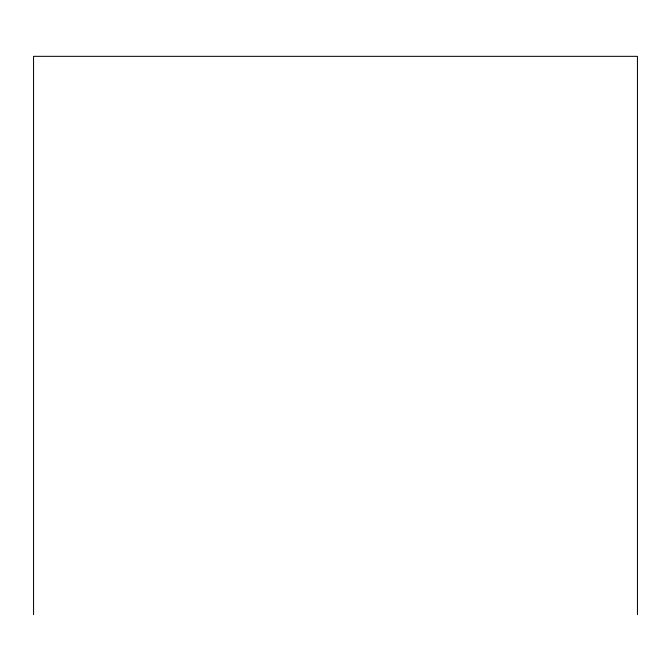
<?xml version="1.0" encoding="UTF-8"?>
<svg xmlns="http://www.w3.org/2000/svg" width="671" height="671" viewBox="0 0 671 671"><rect width="100%" height="100%" fill="white"/><g stroke="black" fill="none" stroke-linecap="round" stroke-linejoin="round"><path stroke-width="1.01" d="M637.45 614.661L637.45 56.339L33.55 56.339L33.55 614.661"/></g></svg>
